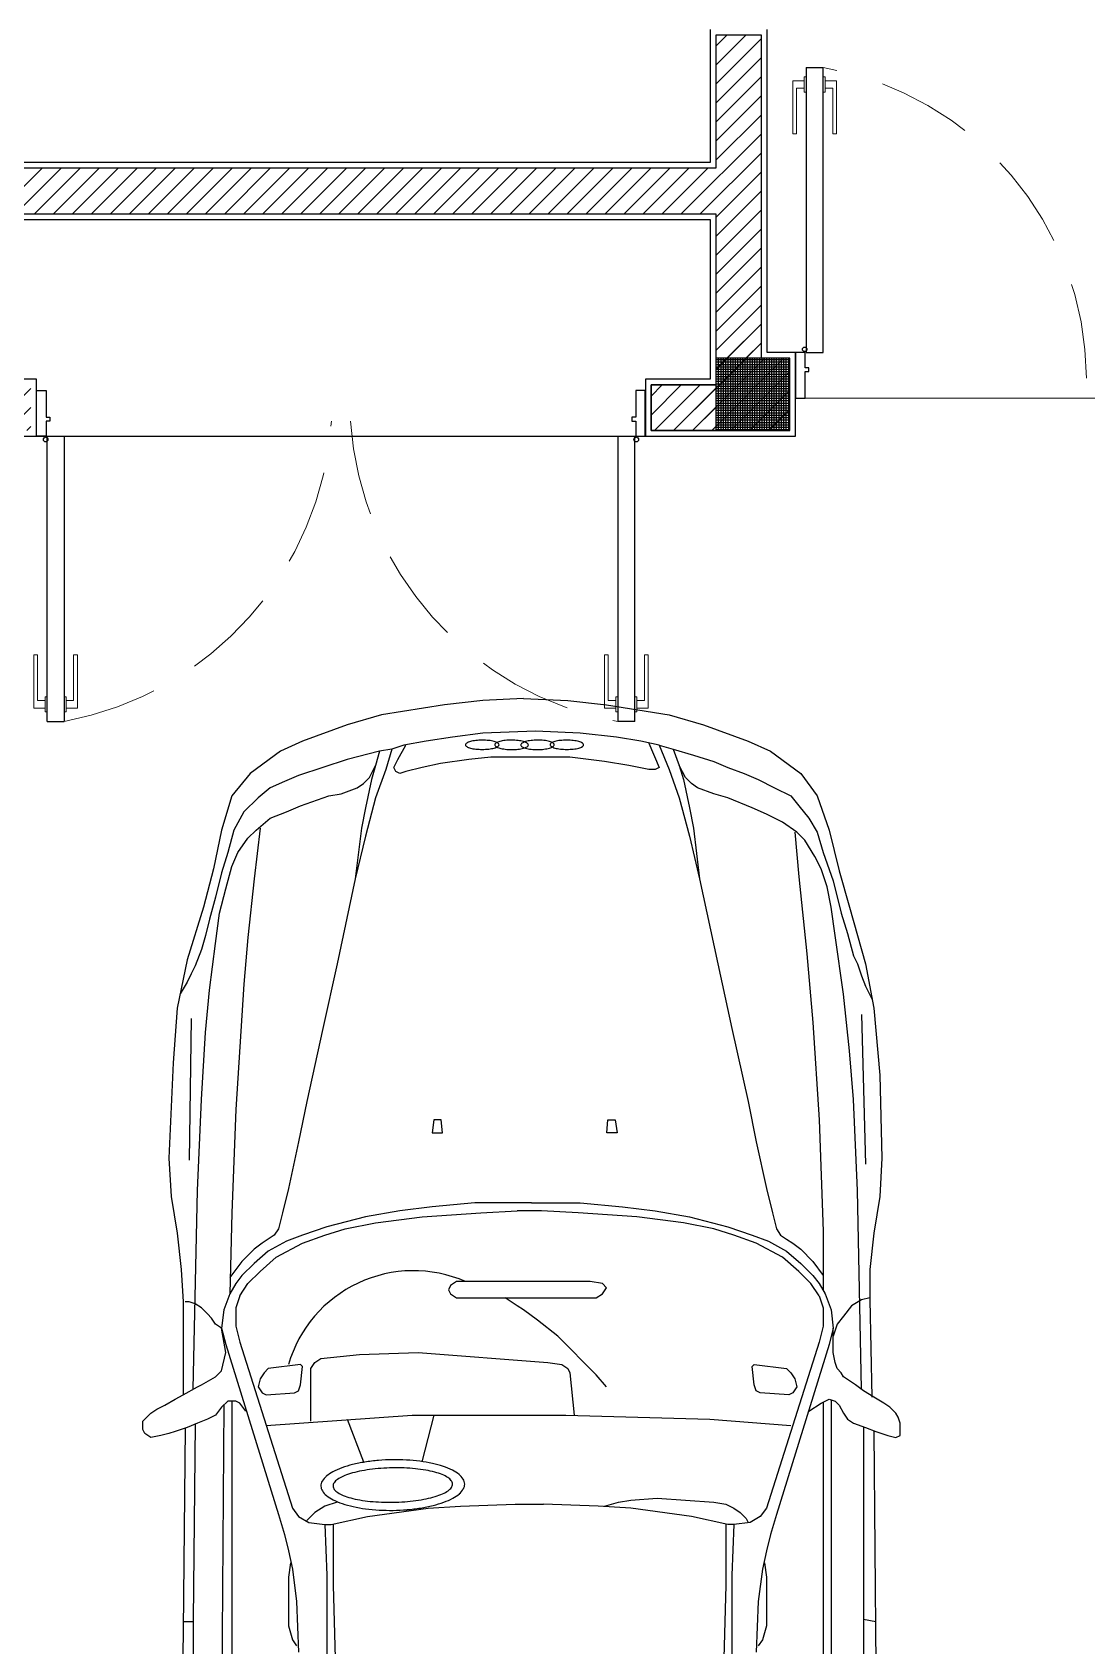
# Model space of a CAD drawing. Extents: x 233 to 569, y -241 to -74.
# Drawn here: x 286.691 to 289.462, y -182.064 to -177.822 of the extents above; entities that cross this region are included whole.
import ezdxf

# ---------------------------------------------------------------- set-up
doc = ezdxf.new("R2010")
doc.units = 0
doc.header["$MEASUREMENT"] = 0
doc.linetypes.add('TRAZOS', pattern=[0.75, 0.5, -0.25])
doc.layers.get('0').update_dxf_attribs({"linetype": 'CONTINUOUS', "lineweight": 50})
for name, color, linetype in [('2D N 0 PB ABER CORTE', 1, 'CONTINUOUS'), ('2D N 0 PB DECO AUTOS', 211, 'CONTINUOUS'), ('2D N 0 PB MUROS MAMP', 1, 'CONTINUOUS'), ('2D N 0 PB MUROS MAMP HATCH', 10, 'CONTINUOUS'), ('2D N 0 PB MUROS REVOQUES', 7, 'CONTINUOUS'), ('2D N 00 EST PL COL BORDES', 7, 'CONTINUOUS'), ('2D N 00 EST PL COL HATCH', 92, 'CONTINUOUS')]:
    doc.layers.add(name, color=color, linetype=linetype)
doc.layers.add('2D N 0 PB ABER VISTA', color=1, linetype='CONTINUOUS', lineweight=9)
pattern_1 = [(45, (280.611325, -54.484004), (-0.025, 0.025), [])]

# ---------------------------------------------------------------- blocks, each defined once
blk = doc.blocks.new('ca_auto103')
for p, q in [((90.17, 96.23), (91.23, 97.82)), ((91.23, 97.82), (92.3, 98.36)), ((92.3, 98.36), (94.43, 98.36)), ((94.43, 98.36), (96.56, 96.23)), ((90.7, 93.57), (90.17, 96.23)), ((91.23, 91.44), (90.7, 93.57)), ((96.56, 96.23), (97.62, 94.63)), ((97.62, 94.63), (98.69, 92.5)), ((91.77, 89.84), (91.23, 91.44)), ((92.83, 86.65), (91.77, 89.84)), ((98.69, 92.5), (100.28, 89.84)), ((100.28, 89.84), (101.35, 87.71)), ((143.93, 89.31), (134.35, 88.24)), ((153.51, 90.9), (143.93, 89.31)), ((163.62, 91.44), (153.51, 90.9)), ((188.64, 90.37), (163.62, 91.44)), ((203.01, 89.31), (188.64, 90.37)), ((215.78, 86.65), (203.01, 89.31)), ((39.6, 87.71), (1.28, 88.24)), ((42.27, 85.05), (3.94, 85.05)), ((92.65, 87.18), (39.6, 87.71)), ((41.73, 85.05), (41.73, 87.71)), ((93.68, 84.52), (42.27, 85.05)), ((93.89, 83.98), (92.83, 86.65)), ((125.83, 87.71), (101.35, 87.71)), ((101.35, 87.71), (103.48, 83.98)), ((102.94, 85.05), (155.1, 83.98)), ((125.3, 84.52), (125.83, 86.11)), ((134.35, 88.24), (125.83, 87.71)), ((125.83, 86.11), (125.83, 87.18)), ((200.35, 85.58), (163.09, 86.11)), ((209.93, 86.65), (206.81, 88.51)), ((212.06, 85.58), (209.93, 86.65)), ((214.19, 84.52), (212.06, 85.58)), ((229.62, 82.39), (215.78, 86.65)), ((94.96, 81.32), (93.89, 83.98)), ((96.02, 79.19), (94.96, 81.32)), ((103.48, 83.98), (104.01, 82.92)), ((104.01, 82.92), (106.14, 79.19)), ((121.57, 80.26), (122.64, 81.32)), ((122.64, 81.32), (124.23, 82.92)), ((124.23, 82.92), (125.3, 84.52)), ((155.1, 83.98), (179.06, 82.92)), ((179.06, 82.92), (196.62, 81.86)), ((196.62, 81.86), (207.8, 80.79)), ((207.8, 80.79), (220.04, 79.19)), ((218.44, 82.92), (214.19, 84.52)), ((222.17, 81.86), (218.44, 82.92)), ((226.43, 80.79), (222.17, 81.86)), ((232.28, 79.19), (226.43, 80.79)), ((239.73, 79.73), (229.62, 82.39)), ((98.71, 77.04), (18.31, 77.6)), ((114.65, 76.53), (69.94, 62.69)), ((98.15, 77.6), (96.02, 79.19)), ((99.75, 76), (98.15, 77.6)), ((106.14, 79.19), (107.73, 77.6)), ((107.73, 77.6), (112.52, 76.53)), ((112.52, 76.53), (118.91, 77.6)), ((118.91, 77.6), (114.65, 76.53)), ((118.91, 77.6), (119.98, 79.19)), ((123.7, 77.07), (118.91, 77.6)), ((119.98, 79.19), (121.57, 80.26)), ((127.96, 75.47), (123.7, 77.07)), ((220.04, 79.19), (228.02, 78.13)), ((228.02, 78.13), (234.41, 76.53)), ((238.67, 77.6), (232.28, 79.19)), ((234.41, 76.53), (240.27, 74.94)), ((243.99, 76), (238.67, 77.6)), ((249.85, 77.6), (239.73, 79.73)), ((258.89, 74.94), (249.85, 77.6)), ((40.67, 74.94), (18.31, 74.94)), ((75.8, 74.94), (40.67, 74.94)), ((115.19, 72.81), (71.54, 58.97)), ((99.75, 74.94), (75.8, 74.94)), ((97.09, 71.21), (99.22, 72.81)), ((99.22, 72.81), (99.75, 73.87)), ((99.75, 73.87), (99.75, 76)), ((119.44, 73.87), (115.19, 72.81)), ((124.23, 73.87), (119.44, 73.87)), ((127.43, 72.81), (124.23, 73.87)), ((127.43, 72.81), (130.62, 70.68)), ((149.25, 74.94), (127.96, 75.47)), ((130.62, 73.87), (127.96, 75.47)), ((132.75, 72.27), (130.62, 73.87)), ((134.35, 73.87), (132.22, 75.47)), ((135.94, 69.08), (132.75, 72.27)), ((136.48, 72.27), (134.35, 73.87)), ((139.67, 69.08), (136.48, 72.27)), ((176.39, 73.87), (149.25, 74.94)), ((209.39, 71.74), (176.39, 73.87)), ((240.27, 74.94), (243.99, 73.34)), ((249.85, 74.4), (243.99, 76)), ((243.99, 73.34), (247.72, 70.68)), ((254.64, 71.74), (249.85, 74.4)), ((264.75, 70.15), (258.89, 74.94)), ((103.48, 68.02), (101.88, 66.95)), ((105.6, 67.48), (103.48, 68.02)), ((130.62, 70.68), (133.81, 67.48)), ((139.14, 65.36), (135.94, 69.08)), ((141.27, 66.95), (139.67, 69.08)), ((221.64, 70.68), (209.39, 71.74)), ((237.07, 69.08), (221.64, 70.68)), ((250.38, 67.48), (237.07, 69.08)), ((247.72, 70.68), (249.85, 68.55)), ((249.85, 68.55), (253.04, 64.82)), ((258.36, 68.02), (254.64, 71.74)), ((261.02, 64.82), (258.36, 68.02)), ((270.6, 62.16), (264.75, 70.15)), ((93.36, 65.89), (96.02, 27.57)), ((101.88, 66.95), (101.35, 65.89)), ((101.35, 65.89), (101.88, 58.44)), ((107.2, 66.42), (105.6, 67.48)), ((108.27, 65.36), (107.2, 66.42)), ((109.33, 56.84), (108.27, 65.36)), ((133.81, 67.48), (137.54, 63.23)), ((141.8, 60.57), (139.14, 65.36)), ((142.33, 65.36), (141.27, 66.95)), ((143.39, 63.76), (142.33, 65.36)), ((144.99, 62.69), (143.39, 63.76)), ((253.04, 64.82), (254.64, 60.57)), ((262.62, 61.1), (261.02, 64.82)), ((40.67, 60.03), (36.94, 58.97)), ((53.44, 60.03), (40.67, 60.03)), ((57.17, 59.5), (53.44, 60.03)), ((60.36, 60.03), (55.57, 58.97)), ((64.62, 61.1), (60.36, 60.03)), ((69.94, 62.69), (64.62, 61.1)), ((137.54, 63.23), (141.27, 56.31)), ((143.39, 56.31), (141.8, 60.57)), ((149.25, 61.63), (144.99, 62.69)), ((155.64, 60.03), (149.25, 61.63)), ((167.88, 57.37), (155.64, 60.03)), ((254.64, 60.57), (256.23, 56.84)), ((264.22, 57.37), (262.62, 61.1)), ((273.27, 56.31), (270.6, 62.16)), ((47.06, 57.9), (33.75, 57.37)), ((36.94, 58.97), (35.35, 57.9)), ((55.57, 58.97), (47.06, 57.9)), ((69.41, 57.37), (67.81, 54.71)), ((69.41, 54.18), (68.35, 55.24)), ((71.54, 58.97), (69.41, 57.37)), ((101.88, 58.44), (102.41, 57.37)), ((102.41, 57.37), (104.01, 56.84)), ((104.01, 56.84), (108.8, 56.31)), ((108.8, 56.31), (109.33, 56.84)), ((141.27, 56.31), (143.39, 50.45)), ((145.52, 49.92), (143.39, 56.31)), ((178.52, 55.24), (167.88, 57.37)), ((197.69, 50.98), (178.52, 55.24)), ((256.23, 56.84), (258.89, 49.39)), ((266.35, 50.98), (264.22, 57.37)), ((277.52, 44.6), (273.27, 56.31)), ((67.81, 54.71), (67.28, 50.45)), ((70.48, 53.11), (69.41, 54.18)), ((72.07, 50.45), (70.48, 53.11)), ((94.43, 54.18), (108.27, 54.18)), ((108.27, 54.18), (109.86, 53.11)), ((109.86, 53.11), (110.93, 51.52)), ((110.93, 51.52), (111.99, 41.4)), ((214.72, 47.26), (197.69, 50.98)), ((268.48, 44.6), (266.35, 50.98)), ((53.98, 49.92), (31.09, 49.92)), ((51.31, 48.32), (32.15, 47.79)), ((67.28, 48.32), (51.31, 48.32)), ((67.28, 50.45), (53.98, 49.92)), ((67.28, 50.45), (67.28, 48.86)), ((67.28, 48.86), (69.41, 39.27)), ((73.14, 47.26), (72.07, 50.45)), ((143.39, 50.45), (144.99, 45.13)), ((148.19, 39.81), (145.52, 49.92)), ((237.07, 42.47), (214.72, 47.26)), ((258.89, 49.39), (259.43, 46.19)), ((94.96, 44.6), (83.78, 40.34)), ((144.99, 45.13), (146.59, 37.15)), ((248.25, 39.81), (237.07, 42.47)), ((250.38, 40.87), (237.07, 42.47)), ((259.43, 46.19), (261.02, 41.94)), ((270.6, 36.08), (268.48, 44.6)), ((280.19, 35.55), (277.52, 44.6)), ((69.41, 39.27), (71.54, 23.31)), ((111.99, 41.4), (112.52, 25.97)), ((149.78, 30.76), (148.19, 39.81)), ((258.36, 37.15), (248.25, 39.81)), ((255.7, 39.81), (250.38, 40.87)), ((263.15, 38.21), (255.7, 39.81)), ((261.02, 41.94), (262.09, 40.34)), ((262.09, 40.34), (263.69, 38.74)), ((266.88, 37.15), (263.15, 38.21)), ((263.69, 38.74), (266.88, 37.15)), ((146.59, 37.15), (148.19, 24.9)), ((265.81, 34.48), (258.36, 37.15)), ((271.14, 32.89), (265.81, 34.48)), ((270.6, 36.08), (266.88, 37.15)), ((271.14, 32.89), (270.6, 36.08)), ((282.85, 19.05), (280.19, 35.55)), ((150.85, 22.24), (149.78, 30.76)), ((264.75, 30.76), (265.28, 31.82)), ((265.28, 29.16), (264.75, 30.76)), ((265.28, 31.82), (266.35, 32.36)), ((266.35, 32.36), (268.48, 31.29)), ((268.48, 31.29), (272.2, 29.16)), ((272.2, 29.69), (271.14, 32.89)), ((96.02, 27.57), (96.02, -12.89)), ((112.52, 25.97), (109.86, -8.1)), ((266.35, 24.9), (265.28, 29.16)), ((273.27, 23.84), (272.2, 29.69)), ((71.54, 23.31), (72.07, 14.79)), ((83.78, 24.9), (96.02, 21.71)), ((148.19, 24.9), (149.25, 9.47)), ((151.91, 11.07), (150.85, 22.24)), ((173.72, 21.79), (170.26, 22.3)), ((170.26, 22.3), (170.26, 19.59)), ((173.72, 19.91), (173.72, 21.79)), ((267.41, 20.11), (266.35, 24.9)), ((274.33, 16.92), (273.27, 23.84)), ((127.96, 17.45), (126.89, 15.86)), ((129.02, 17.98), (127.96, 17.45)), ((130.09, 17.45), (129.02, 17.98)), ((131.15, 15.86), (130.09, 17.45)), ((170.26, 19.59), (173.72, 19.91)), ((268.48, 12.66), (267.41, 20.11)), ((283.91, 8.94), (282.85, 19.05)), ((72.07, 14.79), (72.6, 0.42)), ((126.89, 15.86), (126.89, 14.26)), ((126.89, 14.26), (126.89, -20.87)), ((131.15, -19.27), (131.15, 15.86)), ((275.39, 8.94), (274.33, 16.92)), ((149.25, 9.47), (149.78, -0.11)), ((151.91, -3.84), (151.91, 11.07)), ((269.01, 6.81), (268.48, 12.66)), ((275.93, -4.9), (275.39, 8.94)), ((284.44, -1.71), (283.91, 8.94)), ((269.01, -13.95), (269.01, 6.81)), ((72.6, 0.42), (72.6, -7.03)), ((124.77, -0.11), (126.89, 3.08)), ((121.04, -5.43), (123.7, -1.71)), ((123.7, -1.71), (124.77, -0.11)), ((149.78, -6.5), (149.78, -0.11)), ((151.91, -3.84), (151.91, -16.61)), ((284.44, -1.71), (283.91, -13.42)), ((72.07, -21.4), (72.6, -7.03)), ((109.86, -8.1), (109.33, -11.82)), ((116.78, -10.76), (121.04, -5.43)), ((149.25, -16.08), (149.78, -6.5)), ((275.39, -16.61), (275.93, -4.9)), ((106.67, -20.87), (116.78, -10.76)), ((109.33, -11.82), (108.27, -13.42)), ((96.02, -12.89), (94.96, -50.68)), ((107.2, -13.95), (96.02, -15.02)), ((108.27, -13.42), (107.2, -13.95)), ((148.19, -31.52), (149.25, -16.08)), ((151.91, -16.61), (150.85, -27.79)), ((267.94, -23), (269.01, -13.95)), ((274.33, -26.19), (275.39, -16.61)), ((283.91, -13.42), (282.85, -23.53)), ((103.48, -23.53), (106.67, -20.87)), ((126.89, -20.87), (127.96, -22.47)), ((130.62, -22.47), (131.15, -19.27)), ((71.54, -29.92), (72.07, -21.4)), ((72.07, -23), (73.14, -26.73)), ((127.96, -22.47), (129.56, -23.53)), ((129.56, -23.53), (130.62, -22.47)), ((170.26, -26.33), (170.26, -23.62)), ((170.26, -23.62), (173.72, -23.94)), ((173.72, -23.94), (173.72, -25.82)), ((266.88, -29.39), (267.94, -23)), ((282.85, -23.53), (280.19, -40.03)), ((73.14, -26.73), (73.67, -29.92)), ((150.85, -27.79), (149.78, -36.31)), ((173.72, -25.82), (170.26, -26.33)), ((265.81, -34.71), (266.88, -29.39)), ((273.27, -32.58), (274.33, -26.19)), ((69.41, -45.89), (71.54, -29.92)), ((73.67, -29.92), (74.2, -36.84)), ((146.59, -43.76), (148.19, -31.52)), ((272.2, -37.37), (273.27, -32.58)), ((74.2, -36.84), (73.14, -51.74)), ((149.78, -36.31), (148.19, -45.35)), ((265.81, -36.31), (265.81, -34.71)), ((266.35, -37.37), (265.81, -36.31)), ((272.2, -37.37), (265.81, -40.03)), ((272.73, -34.71), (266.35, -37.37)), ((272.2, -37.37), (271.14, -41.1)), ((265.81, -40.03), (258.36, -42.69)), ((271.14, -41.1), (266.88, -42.69)), ((271.14, -41.1), (269.54, -46.42)), ((280.19, -40.03), (277.52, -49.08)), ((67.28, -55.47), (69.41, -45.89)), ((144.99, -51.74), (146.59, -43.76)), ((148.19, -45.35), (145.52, -55.47)), ((248.25, -45.35), (237.07, -48.02)), ((250.38, -46.42), (237.07, -48.02)), ((258.36, -42.69), (248.25, -45.35)), ((255.7, -45.35), (250.38, -46.42)), ((263.15, -43.76), (255.7, -45.35)), ((261.02, -47.48), (262.09, -45.89)), ((262.09, -45.89), (263.69, -44.29)), ((266.88, -42.69), (263.15, -43.76)), ((263.69, -44.29), (266.88, -42.69)), ((269.54, -46.42), (267.94, -51.74)), ((94.96, -50.68), (93.36, -71.97)), ((237.07, -48.02), (214.72, -52.81)), ((259.43, -51.74), (261.02, -47.48)), ((277.52, -49.08), (273.27, -60.79)), ((51.31, -54.94), (32.15, -54.4)), ((67.28, -54.94), (51.31, -54.94)), ((72.6, -54.94), (71.54, -57.06)), ((73.14, -51.74), (72.6, -54.94)), ((143.39, -57.06), (144.99, -51.74)), ((214.72, -52.81), (197.69, -56.53)), ((258.36, -55.47), (259.43, -51.74)), ((267.94, -51.74), (266.35, -55.47)), ((53.98, -56.53), (31.09, -56.53)), ((67.28, -57.06), (53.98, -56.53)), ((67.28, -57.06), (67.28, -55.47)), ((67.81, -61.32), (67.28, -57.06)), ((70.48, -58.66), (68.88, -60.26)), ((71.54, -57.06), (70.48, -58.66)), ((141.27, -62.92), (143.39, -57.06)), ((145.52, -55.47), (143.39, -61.85)), ((197.69, -56.53), (178.52, -60.79)), ((255.7, -61.85), (258.36, -55.47)), ((266.35, -55.47), (264.75, -59.73)), ((47.06, -63.45), (33.75, -62.92)), ((36.94, -64.52), (35.35, -63.45)), ((55.57, -64.52), (47.06, -63.45)), ((68.88, -60.26), (67.81, -60.79)), ((69.41, -63.98), (67.81, -61.32)), ((101.88, -63.98), (102.41, -62.92)), ((102.41, -62.92), (104.01, -62.39)), ((104.01, -62.39), (108.8, -61.85)), ((109.33, -62.39), (108.27, -70.9)), ((108.8, -61.85), (109.33, -62.39)), ((137.54, -69.84), (141.27, -62.92)), ((143.39, -61.85), (141.8, -66.11)), ((167.88, -62.92), (155.64, -65.58)), ((178.52, -60.79), (167.88, -62.92)), ((254.1, -65.58), (255.7, -61.85)), ((263.15, -63.45), (261.02, -67.71)), ((264.75, -59.73), (263.15, -63.45)), ((273.27, -60.79), (270.6, -66.64)), ((40.67, -65.58), (36.94, -64.52)), ((53.44, -65.58), (40.67, -65.58)), ((57.17, -65.05), (53.44, -65.58)), ((60.36, -65.58), (55.57, -64.52)), ((64.62, -66.64), (60.36, -65.58)), ((69.94, -68.24), (64.62, -66.64)), ((71.54, -65.58), (69.41, -63.98)), ((115.19, -79.42), (71.54, -65.58)), ((101.35, -71.44), (101.88, -63.98)), ((141.8, -66.11), (139.14, -70.9)), ((149.25, -67.18), (144.99, -68.24)), ((155.64, -65.58), (149.25, -67.18)), ((251.98, -69.84), (254.1, -65.58)), ((261.02, -67.71), (258.89, -71.97)), ((270.6, -66.64), (264.75, -74.63)), ((114.65, -82.08), (69.94, -68.24)), ((101.88, -72.5), (101.35, -71.44)), ((107.2, -71.97), (105.6, -73.03)), ((108.27, -70.9), (107.2, -71.97)), ((133.81, -74.1), (137.54, -69.84)), ((139.14, -70.9), (135.94, -74.63)), ((142.33, -70.9), (141.27, -72.5)), ((143.39, -69.31), (142.33, -70.9)), ((144.99, -68.24), (143.39, -69.31)), ((249.31, -73.56), (251.98, -69.84)), ((258.89, -71.97), (256.23, -74.1)), ((103.48, -73.56), (101.88, -72.5)), ((105.6, -73.03), (103.48, -73.56)), ((130.62, -77.29), (133.81, -74.1)), ((135.94, -74.63), (132.75, -77.82)), ((139.67, -74.63), (136.48, -77.82)), ((141.27, -72.5), (139.67, -74.63)), ((217.38, -76.23), (199.28, -77.82)), ((237.6, -74.1), (217.38, -76.23)), ((249.31, -73.03), (237.6, -74.1)), ((242.93, -78.35), (247.19, -75.69)), ((247.19, -75.69), (249.31, -73.56)), ((256.23, -74.1), (253.04, -76.76)), ((264.75, -74.63), (258.89, -78.89)), ((40.67, -80.48), (18.31, -80.48)), ((75.8, -80.48), (40.67, -80.48)), ((99.48, -80.48), (75.8, -80.48)), ((97.09, -76.76), (99.22, -79.95)), ((99.22, -79.95), (100.28, -82.08)), ((119.44, -80.48), (115.19, -79.42)), ((124.23, -80.48), (119.44, -80.48)), ((127.43, -79.42), (124.23, -80.48)), ((127.43, -79.42), (130.62, -77.29)), ((130.62, -79.42), (127.96, -81.02)), ((144.46, -80.48), (129.02, -80.48)), ((132.75, -77.82), (130.62, -79.42)), ((136.48, -77.82), (132.75, -80.48)), ((173.73, -79.42), (144.46, -80.48)), ((199.28, -77.82), (173.73, -79.42)), ((234.94, -81.55), (239.73, -79.95)), ((243.99, -80.48), (236.54, -83.14)), ((239.73, -79.95), (242.93, -78.35)), ((249.31, -78.89), (243.99, -80.48)), ((253.04, -76.76), (249.31, -78.89)), ((258.89, -78.89), (249.85, -82.08)), ((36.94, -82.61), (-8.83, -82.61)), ((100.1, -82.61), (36.94, -82.61)), ((98.69, -84.74), (96.56, -85.81)), ((99.75, -83.68), (98.69, -84.74)), ((100.28, -82.08), (99.75, -83.68)), ((107.2, -85.27), (108.27, -84.21)), ((108.27, -84.21), (109.86, -83.68)), ((109.86, -83.68), (112.52, -83.14)), ((112.52, -83.14), (118.91, -83.14)), ((118.91, -83.14), (114.65, -82.08)), ((119.98, -84.21), (116.78, -83.14)), ((123.7, -82.61), (118.91, -83.14)), ((122.1, -85.81), (119.98, -84.21)), ((127.96, -81.02), (123.7, -82.61)), ((206.73, -85.81), (222.17, -83.68)), ((222.17, -83.68), (229.62, -82.61)), ((236.54, -83.14), (228.02, -85.27)), ((229.62, -82.61), (234.94, -81.55)), ((239.2, -84.74), (229.62, -87.4)), ((249.85, -82.08), (239.2, -84.74)), ((93.89, -88.47), (92.83, -91.66)), ((94.96, -86.87), (93.89, -88.47)), ((96.56, -85.81), (94.96, -86.87)), ((102.41, -91.13), (104.01, -89)), ((104.01, -89), (105.07, -87.4)), ((105.07, -87.4), (106.14, -85.81)), ((106.14, -85.81), (107.2, -85.27)), ((124.77, -87.94), (122.1, -85.81)), ((126.36, -90.6), (124.77, -87.94)), ((155.1, -89.53), (179.06, -88.47)), ((179.06, -88.47), (191.83, -87.4)), ((191.83, -87.4), (206.73, -85.81)), ((229.62, -87.4), (214.72, -91.66)), ((216.85, -88.47), (214.72, -89.53)), ((222.7, -86.87), (216.85, -88.47)), ((228.02, -85.27), (222.7, -86.87)), ((93.01, -91.13), (26.3, -91.13)), ((41.73, -94.32), (42.27, -91.13)), ((92.83, -91.66), (91.77, -94.32)), ((100.81, -93.79), (102.41, -91.13)), ((126.36, -92.73), (100.81, -93.26)), ((102.94, -90.6), (155.1, -89.53)), ((126.89, -92.73), (126.36, -90.6)), ((134.35, -92.73), (126.36, -92.73)), ((143.93, -93.79), (134.35, -92.73)), ((201.41, -90.6), (162.02, -91.66)), ((214.72, -91.66), (203.01, -93.79)), ((208.86, -91.66), (205.52, -93.33)), ((211.52, -90.6), (208.86, -91.66)), ((214.72, -89.53), (211.52, -90.6)), ((91.77, -93.79), (30.02, -94.32)), ((90.7, -97.52), (90.17, -99.64)), ((91.23, -95.92), (90.7, -97.52)), ((91.77, -94.32), (91.23, -95.92)), ((98.15, -98.05), (99.22, -96.45)), ((99.22, -96.45), (100.81, -93.79)), ((153.51, -95.39), (143.93, -93.79)), ((163.62, -95.92), (153.51, -95.39)), ((185.44, -95.39), (163.62, -95.92)), ((203.01, -93.79), (185.44, -95.39)), ((90.17, -99.64), (90.7, -100.71)), ((90.7, -100.71), (93.89, -100.71)), ((93.89, -100.71), (95.49, -100.18)), ((95.49, -100.18), (96.56, -99.64)), ((96.56, -99.64), (97.09, -99.11)), ((97.09, -99.11), (98.15, -98.05))]:
    blk.add_line(p, q)
for centre, major_axis, start_param, end_param in [((99.82, 27.19), (34.2, 0), -0.411784, 1.288838), ((78.56, 47.13), (-3.32, 3.32), -0.23585, 0.11624), ((77.47, 48.87), (-1.87, 1.87), -0.755604, -0.241053), ((77.39, 48.87), (1.87, 1.87), 0.269242, 0.783793), ((76.35, 47.1), (-3.32, 3.32), 4.624306, 4.976396), ((89.38, 40.45), (-12.36, 12.36), 0.32129, 0.46765), ((82.31, 44.06), (-6.75, 6.75), 0.107582, 0.327063), ((82.58, 42.61), (-5.82, 5.82), 0.208142, 0.408659), ((78.6, 45.26), (-2.44, 2.44), -0.136104, 0.222697), ((77.46, 46.76), (1.11, 1.11), 0.82966, 1.434461), ((77.38, 46.76), (1.11, 1.11), 0.17024, 0.775042), ((76.29, 45.22), (-2.44, 2.44), 4.523574, 4.882376), ((72.4, 42.43), (-5.82, 5.82), 4.337585, 4.538102), ((72.7, 43.92), (6.75, 6.75), 5.984301, 6.203782), ((65.72, 40.12), (12.36, 12.36), 5.843693, 5.990053), ((109.68, 34.81), (-27.28, 27.28), 0.570478, 0.656659), ((99.12, 37.16), (19.63, 19.63), 2.035488, 2.142902), ((100.47, 36.7), (19.17, 19.17), 2.096107, 2.186344), ((90.11, 39.51), (11.58, 11.58), 1.972659, 2.099132), ((64.98, 39.08), (-11.58, 11.58), 4.21795, 4.344423), ((54.72, 35.92), (19.17, 19.17), 5.701545, 5.791782), ((56.08, 36.56), (-19.63, 19.63), 4.168465, 4.275879), ((45.59, 33.91), (27.28, 27.28), 5.654688, 5.740869), ((118.66, 33.61), (-33.69, 33.69), 0.65573, 0.730577), ((121.26, 33.71), (-34.03, 34.03), 0.684543, 0.746004), ((111.71, 34.71), (27.24, 27.24), 2.184874, 2.2562), ((43.56, 33.56), (27.24, 27.24), 5.631672, 5.702998), ((34.05, 32.24), (34.03, 34.03), 5.571093, 5.632554), ((36.65, 32.45), (-33.69, 33.69), 4.009967, 4.084813), ((123.81, 33.29), (37.34, 37.34), 2.300709, 2.37058), ((126.74, 33.47), (-37.91, 37.91), 0.745421, 0.802601), ((28.58, 31.8), (37.91, 37.91), 5.514468, 5.571648), ((31.51, 31.99), (-37.34, 37.34), 3.940788, 4.01066), ((123.81, 33.26), (37.34, 37.34), 2.369992, 2.439863), ((126.74, 33.44), (37.91, 37.91), 2.372874, 2.430053), ((28.58, 31.78), (37.91, 37.91), 5.45781, 5.51499), ((31.51, 31.96), (-37.34, 37.34), 3.871478, 3.941349), ((118.67, 32.79), (33.69, 33.69), 2.43917, 2.514017), ((121.27, 33.01), (34.03, 34.03), 2.429504, 2.490965), ((111.76, 31.68), (-27.24, 27.24), 0.919283, 0.990609), ((43.61, 30.53), (-27.24, 27.24), 3.755671, 3.826997), ((34.06, 31.53), (34.03, 34.03), 5.396932, 5.458393), ((45.64, 30.43), (27.28, 27.28), 5.282872, 5.369053), ((36.66, 31.64), (33.69, 33.69), 5.368147, 5.442994), ((109.73, 31.33), (-27.28, 27.28), 0.942293, 1.028474), ((99.24, 28.69), (-19.63, 19.63), 1.026882, 1.134296), ((100.6, 29.32), (-19.17, 19.17), 0.989156, 1.079393), ((90.34, 26.16), (-11.58, 11.58), 1.076357, 1.20283), ((65.21, 25.74), (11.58, 11.58), 5.114206, 5.240679), ((54.85, 28.54), (-19.17, 19.17), 3.666903, 3.75714), ((56.2, 28.08), (19.63, 19.63), 5.177072, 5.284486), ((89.6, 25.12), (-12.36, 12.36), 1.131304, 1.277664), ((82.92, 22.81), (5.82, 5.82), 2.766788, 2.967306), ((79.03, 20.03), (2.44, 2.44), 2.952778, 3.311579), ((77.94, 18.48), (-1.11, 1.11), 1.741037, 2.345838), ((77.86, 18.48), (1.11, 1.11), 3.971252, 4.576054), ((76.72, 19.99), (-2.44, 2.44), 3.005488, 3.36429), ((72.74, 22.64), (5.82, 5.82), 4.920585, 5.121102), ((65.94, 24.79), (-12.36, 12.36), 3.462861, 3.609222), ((82.63, 21.32), (-6.75, 6.75), 1.271872, 1.491354), ((78.97, 18.15), (3.32, 3.32), 3.05351, 3.4056), ((77.93, 16.37), (1.87, 1.87), 3.410854, 3.925405), ((77.85, 16.37), (-1.87, 1.87), 2.385917, 2.900468), ((76.76, 18.12), (-3.32, 3.32), 2.905743, 3.257833), ((73.02, 21.19), (6.75, 6.75), 4.820011, 5.039493), ((276, 11), (-3.34, 3.34), 0.402229, 0.524848), ((273.79, 11.9), (1.66, 1.66), 1.783884, 1.980155), ((272.63, 12.67), (-0.673, 0.673), -0.129922, 0.228654), ((272.3, 13.1), (-0.291, 0.291), -0.75173, -0.128223), ((272.28, 13.1), (0.291, 0.291), 0.134747, 0.758254), ((271.95, 12.67), (0.673, 0.673), 6.060989, 6.419565), ((270.8, 11.89), (1.66, 1.66), 5.880455, 6.076726), ((268.6, 10.97), (3.34, 3.34), 5.764785, 5.887405), ((286.75, 9.15), (-11.07, 11.07), 0.733982, 0.788939), ((286.75, 9.14), (11.07, 11.07), 2.359164, 2.414122), ((285.14, 9.24), (-9.93, 9.93), 0.675426, 0.734529), ((282.33, 9.56), (-7.94, 7.94), 0.607586, 0.67626), ((279.03, 10.16), (5.57, 5.57), 2.092699, 2.179787), ((265.57, 10.12), (-5.57, 5.57), 4.10995, 4.197038), ((262.28, 9.5), (7.94, 7.94), 5.613347, 5.682022), ((259.47, 9.15), (9.93, 9.93), 5.555308, 5.614411), ((257.86, 9.06), (11.07, 11.07), 5.500757, 5.555714), ((257.86, 9.05), (11.07, 11.07), 5.446371, 5.501328), ((285.14, 9.04), (9.93, 9.93), 2.413595, 2.472699), ((282.33, 8.7), (7.94, 7.94), 2.471883, 2.540557), ((278.93, 2.39), (5.51, 5.51), 2.07983, 2.167855), ((279.04, 8.08), (-5.57, 5.57), 0.968358, 1.055446), ((275.95, 3.25), (3.31, 3.31), 1.959132, 2.082904), ((276.01, 7.22), (-3.34, 3.34), 1.052396, 1.175016), ((273.79, 4.17), (-1.65, 1.65), 0.197595, 0.395154), ((273.81, 6.3), (1.66, 1.66), 2.738862, 2.935133), ((272.65, 4.95), (-0.677, 0.677), -0.145379, 0.213318), ((272.66, 5.53), (-0.673, 0.673), 1.3486, 1.707176), ((272.33, 5.38), (-0.297, 0.297), -0.762794, -0.144931), ((272.33, 5.1), (-0.291, 0.291), 1.705412, 2.328919), ((272.3, 5.38), (-0.297, 0.297), -1.439251, -0.821388), ((272.31, 5.1), (0.291, 0.291), 3.960525, 4.584031), ((271.98, 4.95), (-0.677, 0.677), 4.486639, 4.845337), ((271.98, 5.53), (-0.673, 0.673), 3.011671, 3.370246), ((270.82, 6.29), (1.66, 1.66), 4.925477, 5.121748), ((270.83, 4.19), (-1.65, 1.65), 4.304012, 4.501571), ((268.61, 7.2), (-3.34, 3.34), 3.543985, 3.666605), ((268.66, 3.3), (3.31, 3.31), 5.758088, 5.88186), ((265.58, 8.03), (-5.57, 5.57), 3.663496, 3.750584), ((265.66, 2.47), (5.51, 5.51), 5.672966, 5.760991), ((262.28, 8.64), (-7.94, 7.94), 3.74905, 3.817725), ((259.47, 8.96), (9.93, 9.93), 5.387815, 5.446918), ((286.53, 1.29), (10.94, 10.94), 2.349534, 2.40515), ((286.53, 1.3), (10.94, 10.94), 2.294222, 2.349837), ((284.94, 1.21), (-9.82, 9.82), 0.833627, 0.893429), ((284.94, 1.41), (9.82, 9.82), 2.23511, 2.294912), ((282.18, 1.75), (-7.85, 7.85), 0.595691, 0.665152), ((262.4, 1.88), (7.85, 7.85), 5.605045, 5.674507), ((259.64, 1.37), (9.82, 9.82), 5.376703, 5.436505), ((259.64, 1.57), (-9.82, 9.82), 3.97522, 4.035022), ((258.05, 1.48), (-10.94, 10.94), 3.865018, 3.920634), ((258.05, 1.48), (10.94, 10.94), 5.491127, 5.546742), ((284.94, -5.23), (9.82, 9.82), 2.248164, 2.307966), ((282.18, 0.9), (7.85, 7.85), 2.463453, 2.532914), ((282.18, -4.92), (-7.85, 7.85), 0.608679, 0.67814), ((278.92, 0.3), (-5.51, 5.51), 0.960577, 1.048602), ((278.92, -4.33), (5.51, 5.51), 2.092991, 2.181016), ((275.92, -0.52), (3.31, 3.31), 2.616496, 2.740268), ((275.92, -3.51), (-3.31, 3.31), 0.401325, 0.525097), ((273.75, -2.61), (1.65, 1.65), 1.781614, 1.979173), ((273.75, -1.41), (-1.65, 1.65), 1.162419, 1.359978), ((272.6, -1.85), (0.677, 0.677), 1.437849, 1.796546), ((272.6, -2.17), (-0.677, 0.677), 1.345046, 1.703744), ((272.28, -1.42), (0.297, 0.297), 0.821388, 1.439251), ((272.28, -2.6), (-0.297, 0.297), 1.702341, 2.320205), ((272.25, -1.43), (0.297, 0.297), 0.144931, 0.762794), ((272.25, -2.6), (-0.297, 0.297), 2.378799, 2.996662), ((271.93, -1.86), (0.677, 0.677), 6.069867, 6.428565), ((271.93, -2.17), (-0.677, 0.677), 2.996213, 3.354911), ((270.8, -2.63), (1.65, 1.65), 5.888031, 6.085591), ((270.8, -1.39), (1.65, 1.65), 4.909984, 5.107543), ((268.63, -0.47), (-3.31, 3.31), 3.529929, 3.653701), ((268.63, -3.56), (3.31, 3.31), 5.771077, 5.894849), ((265.65, 0.39), (5.51, 5.51), 5.221423, 5.309448), ((265.65, -4.42), (-5.51, 5.51), 4.11533, 4.203355), ((262.4, 1.03), (-7.85, 7.85), 3.737284, 3.806745), ((262.4, -5.05), (7.85, 7.85), 5.618033, 5.687494), ((259.64, -5.4), (-9.82, 9.82), 3.988273, 4.048075), ((286.53, -5.32), (-10.94, 10.94), 0.736443, 0.792059), ((286.53, -5.32), (-10.94, 10.94), 0.791755, 0.847371), ((284.94, -5.43), (-9.82, 9.82), 0.84668, 0.906483), ((282.18, -5.78), (7.85, 7.85), 2.476441, 2.545902), ((278.93, -6.41), (-5.51, 5.51), 0.973737, 1.061762), ((265.66, -6.5), (-5.51, 5.51), 3.663787, 3.751812), ((262.4, -5.91), (-7.85, 7.85), 3.750271, 3.819733), ((259.64, -5.6), (9.82, 9.82), 5.389756, 5.449558), ((258.05, -5.51), (10.94, 10.94), 5.504144, 5.55976), ((258.05, -5.51), (-10.94, 10.94), 3.878036, 3.933651), ((286.75, -13.17), (-11.07, 11.07), 0.727471, 0.782428), ((285.14, -13.07), (-9.93, 9.93), 0.668894, 0.727998), ((282.33, -12.73), (-7.94, 7.94), 0.601035, 0.66971), ((279.04, -12.1), (5.57, 5.57), 2.086147, 2.173235), ((275.95, -7.27), (-3.31, 3.31), 1.058688, 1.18246), ((276.01, -11.25), (3.34, 3.34), 1.966577, 2.089196), ((273.79, -8.2), (-1.65, 1.65), 1.175642, 1.373202), ((273.81, -10.33), (-1.66, 1.66), 0.206459, 0.40273), ((272.65, -8.97), (-0.677, 0.677), 1.357478, 1.716176), ((272.66, -9.56), (-0.673, 0.673), -0.13638, 0.222196), ((272.33, -9.13), (-0.291, 0.291), -0.758122, -0.134616), ((272.33, -9.41), (0.297, 0.297), 3.286523, 3.904386), ((272.31, -9.13), (0.291, 0.291), 0.128358, 0.751864), ((272.3, -9.41), (0.297, 0.297), 3.962981, 4.580844), ((271.98, -9.55), (-0.673, 0.673), 4.483735, 4.842311), ((271.98, -8.98), (-0.677, 0.677), 3.008645, 3.367343), ((270.82, -10.32), (-1.66, 1.66), 4.30303, 4.499301), ((270.83, -8.22), (1.65, 1.65), 4.923207, 5.120766), ((268.61, -11.22), (3.34, 3.34), 5.758173, 5.880793), ((268.66, -7.32), (-3.31, 3.31), 3.542918, 3.66669), ((265.58, -12.06), (5.57, 5.57), 5.674194, 5.761282), ((262.28, -12.66), (7.94, 7.94), 5.607053, 5.675728), ((259.47, -12.98), (-9.93, 9.93), 3.97786, 4.036963), ((257.86, -13.07), (-11.07, 11.07), 3.92345, 3.978407), ((286.75, -13.18), (11.07, 11.07), 2.352654, 2.407611), ((285.14, -13.27), (9.93, 9.93), 2.407063, 2.466167), ((282.33, -13.59), (7.94, 7.94), 2.465332, 2.534007), ((279.03, -14.19), (-5.57, 5.57), 0.961805, 1.048893), ((276, -15.02), (3.34, 3.34), 2.616745, 2.739364), ((273.79, -15.93), (1.66, 1.66), 2.732234, 2.928505), ((270.8, -15.92), (-1.66, 1.66), 3.348052, 3.544323), ((268.6, -15), (-3.34, 3.34), 3.537373, 3.659993), ((265.57, -14.15), (5.57, 5.57), 5.22774, 5.314828), ((262.28, -13.52), (-7.94, 7.94), 3.742756, 3.811431), ((259.47, -13.18), (-9.93, 9.93), 3.810367, 3.86947), ((257.86, -13.08), (-11.07, 11.07), 3.869063, 3.924021), ((272.63, -16.69), (0.673, 0.673), 2.912939, 3.271515), ((272.3, -17.12), (0.291, 0.291), 3.269816, 3.893323), ((272.28, -17.12), (-0.291, 0.291), 2.383339, 3.006845), ((271.95, -16.69), (-0.673, 0.673), 3.005213, 3.363789)]:
    blk.add_ellipse(centre, major_axis=major_axis, ratio=1, start_param=start_param, end_param=end_param)

msp = doc.modelspace()

# ---------------------------------------------------------------- hatches: boundary and pattern name
at = {"layer": '2D N 0 PB MUROS MAMP HATCH'}
h = msp.add_hatch(dxfattribs=at)
h.set_pattern_fill('JIS_WOOD', color=256, scale=0.05)
h.set_pattern_definition(pattern_1)
h.paths.add_polyline_path([(283.9873, -180.3591), (284.1749, -180.3591), (284.1749, -180.2391), (283.9873, -180.2391), (283.9873, -179.5391), (283.7973, -179.5391), (283.7973, -180.7591), (283.9873, -180.7591)])
h.paths.add_polyline_path([(283.821, -180.4591), (283.821, -180.0646), (283.966, -180.0646), (283.966, -180.4591)], flags=16)
edge = h.paths.add_edge_path()
edge.add_line((286.3435, -178.869), (286.6869, -178.869))
edge.add_line((286.6869, -178.869), (286.6869, -178.749))
edge.add_line((286.6869, -178.749), (286.3435, -178.749))
edge.add_line((286.3435, -178.749), (286.3435, -178.299))
edge.add_line((286.3435, -178.299), (288.487, -178.299))
edge.add_line((288.487, -178.299), (288.487, -178.749))
edge.add_line((288.487, -178.749), (288.317, -178.749))
edge.add_line((288.317, -178.749), (288.317, -178.869))
edge.add_line((288.317, -178.869), (288.6819, -178.869))
edge.add_line((288.6819, -178.869), (288.6819, -178.6789))
edge.add_line((288.6819, -178.6789), (288.607, -178.6789))
edge.add_line((288.607, -178.6789), (288.607, -177.8291))
edge.add_line((288.607, -177.8291), (288.487, -177.8291))
edge.add_line((288.487, -177.8291), (288.487, -178.179))
edge.add_line((288.487, -178.179), (285.8234, -178.179))
edge.add_line((285.8234, -178.179), (285.8234, -178.299))
edge.add_line((285.8234, -178.299), (286.2234, -178.299))
edge.add_line((286.2234, -178.299), (286.2234, -180.2391))
edge.add_line((286.2234, -180.2391), (284.9478, -180.2391))
edge.add_arc((284.9354, -180.2535), 0.019, 0, 49.1898, ccw=False)
edge.add_arc((284.9354, -180.2535), 0.019, -225, 0, ccw=False)
edge.add_line((284.9219, -180.24), (284.921, -180.2391))
edge.add_line((284.921, -180.2391), (284.1749, -180.2391))
edge.add_line((284.1749, -180.2391), (284.1749, -180.3591))
edge.add_line((284.1749, -180.3591), (286.2234, -180.3591))
edge.add_line((286.2234, -180.3591), (286.2235, -181.8891))
edge.add_line((286.2235, -181.8891), (283.9873, -181.8891))
edge.add_line((283.9873, -181.8891), (283.9873, -181.8891))
edge.add_line((283.9873, -181.8891), (283.9873, -181.5891))
edge.add_line((283.9873, -181.5891), (283.7974, -181.5891))
edge.add_line((283.7974, -181.5891), (283.7974, -182.0091))
edge.add_line((283.7974, -182.0091), (286.3435, -182.0091))
edge.add_line((286.3435, -182.0091), (286.3435, -178.869))
h = msp.add_hatch(dxfattribs=at)
h.set_pattern_fill('ACET-2D-JIS_WOOD', color=256, scale=0.05)
h.set_pattern_definition([(45, (280.611325, -54.484004), (-0.025, 0.025), [])])
h.paths.add_polyline_path([(288.487, -177.983), (288.607, -177.983), (288.607, -177.8291), (288.487, -177.8291)])
h.paths.add_polyline_path([(288.487, -178.299), (288.487, -178.6789), (288.607, -178.6789), (288.607, -177.983), (288.487, -177.983), (288.487, -178.179), (285.8234, -178.179), (285.8234, -178.299)])
h = msp.add_hatch(dxfattribs=at)
h.set_pattern_fill('JIS_WOOD', color=256, scale=0.05)
h.set_pattern_definition(pattern_1)
h.paths.add_polyline_path([(288.487, -178.869), (288.487, -178.749), (288.317, -178.749), (288.317, -178.869)])
at = {"layer": '2D N 00 EST PL COL HATCH'}
h = msp.add_hatch(dxfattribs=at)
h.set_pattern_fill('NET', color=256, scale=0.002, angle=90)
h.set_pattern_definition([(90, (282.874801, -54.7239375), (-0.00635, 2e-18), []), (180, (282.874801, -54.7239375), (-2e-18, -0.00635), [])])
h.paths.add_polyline_path([(288.6819, -178.6789), (288.4869, -178.6789), (288.487, -178.869), (288.6819, -178.869)])

# ---------------------------------------------------------------- linework, layer by layer
at = {"layer": '2D N 0 PB ABER CORTE'}
for p, q in [((288.7244, -177.9139), (288.7693, -177.9139)), ((288.7244, -177.9139), (288.7244, -178.6639)), ((288.7693, -178.6639), (288.7693, -177.9139)), ((288.7244, -178.6639), (288.7693, -178.6639)), ((286.7294, -179.634), (286.7294, -178.884)), ((286.7743, -178.884), (286.7743, -179.634)), ((288.2295, -178.884), (288.2295, -179.634)), ((288.2745, -179.634), (288.2745, -178.884)), ((286.7294, -179.634), (286.7743, -179.634)), ((288.2745, -179.634), (288.2295, -179.634))]:
    msp.add_line(p, q, dxfattribs=at)
for points in [[(288.7319, -178.7039), (288.7219, -178.7039), (288.7219, -178.6639), (288.6969, -178.6639), (288.6969, -178.7839), (288.7219, -178.7839), (288.7219, -178.7139), (288.7319, -178.7139)], [(286.7369, -178.844), (286.7269, -178.844), (286.7269, -178.884), (286.7019, -178.884), (286.7019, -178.764), (286.7269, -178.764), (286.7269, -178.834), (286.7369, -178.834)], [(288.2669, -178.844), (288.2769, -178.844), (288.2769, -178.884), (288.3019, -178.884), (288.3019, -178.764), (288.2769, -178.764), (288.2769, -178.834), (288.2669, -178.834)]]:
    msp.add_lwpolyline(points, close=True, dxfattribs=at)
for centre in [(288.7208, -178.6553), (286.7258, -178.8926), (288.2781, -178.8926)]:
    msp.add_circle(centre, 0.006, dxfattribs=at)
at = {"layer": '2D N 0 PB ABER VISTA'}
for p, q in [((288.6894, -177.949), (288.6894, -178.089)), ((288.7194, -177.949), (288.6894, -177.949)), ((288.7194, -177.969), (288.6994, -177.969)), ((288.6994, -177.969), (288.6994, -178.089)), ((288.7194, -177.939), (288.7244, -177.939)), ((288.7194, -177.939), (288.7194, -177.979)), ((288.7694, -177.939), (288.7744, -177.939)), ((288.7744, -177.939), (288.7744, -177.979)), ((288.7744, -177.949), (288.8044, -177.949)), ((288.7744, -177.969), (288.7944, -177.969)), ((288.7944, -177.969), (288.7944, -178.089)), ((288.8044, -177.949), (288.8044, -178.089)), ((288.7194, -177.979), (288.7244, -177.979)), ((288.7694, -177.979), (288.7744, -177.979)), ((288.6994, -178.089), (288.6894, -178.089)), ((288.7944, -178.089), (288.8044, -178.089)), ((288.2745, -178.884), (288.2295, -178.884)), ((286.6944, -179.5989), (286.6944, -179.4589)), ((286.7044, -179.4589), (286.6944, -179.4589)), ((286.7044, -179.5789), (286.7044, -179.4589)), ((286.7994, -179.4589), (286.8094, -179.4589)), ((286.7994, -179.5789), (286.7994, -179.4589)), ((286.8094, -179.5989), (286.8094, -179.4589)), ((288.2045, -179.4589), (288.1945, -179.4589)), ((288.1945, -179.5989), (288.1945, -179.4589)), ((288.2045, -179.5789), (288.2045, -179.4589)), ((288.2995, -179.5789), (288.2995, -179.4589)), ((288.2995, -179.4589), (288.3095, -179.4589)), ((288.3095, -179.5989), (288.3095, -179.4589)), ((286.7244, -179.5789), (286.7044, -179.5789)), ((286.7244, -179.6089), (286.7244, -179.5689)), ((286.7244, -179.5689), (286.7294, -179.5689)), ((286.7744, -179.5689), (286.7794, -179.5689)), ((286.7794, -179.6089), (286.7794, -179.5689)), ((286.7794, -179.5789), (286.7994, -179.5789)), ((288.2245, -179.5789), (288.2045, -179.5789)), ((288.2295, -179.5689), (288.2245, -179.5689)), ((288.2245, -179.6089), (288.2245, -179.5689)), ((288.2795, -179.5689), (288.2745, -179.5689)), ((288.2795, -179.6089), (288.2795, -179.5689)), ((288.2795, -179.5789), (288.2995, -179.5789)), ((286.7244, -179.5989), (286.6944, -179.5989)), ((286.7244, -179.6089), (286.7294, -179.6089)), ((286.7744, -179.6089), (286.7794, -179.6089)), ((286.7794, -179.5989), (286.8094, -179.5989)), ((288.2245, -179.5989), (288.1945, -179.5989)), ((288.2295, -179.6089), (288.2245, -179.6089)), ((288.2795, -179.6089), (288.2745, -179.6089)), ((288.2795, -179.5989), (288.3095, -179.5989))]:
    msp.add_line(p, q, dxfattribs=at)
at = {"layer": '2D N 0 PB ABER VISTA', "color": 251}
msp.add_line((289.838, -178.7839), (288.6969, -178.7839), dxfattribs=at)
at = {"layer": '2D N 0 PB ABER VISTA', "linetype": 'TRAZOS', "ltscale": 0.5}
for centre, radius, start, end in [((288.6261, -178.7369), 0.8353, 0.4125, 80.1244), ((286.6176, -178.7872), 0.8612, 280.486, 356.2165), ((288.3863, -178.7872), 0.8612, 183.7835, 259.514)]:
    msp.add_arc(centre, radius, start, end, dxfattribs=at)
at = {"layer": '2D N 0 PB MUROS MAMP'}
msp.add_line((286.7019, -178.884), (288.302, -178.884), dxfattribs=at)
msp.add_lwpolyline([(286.3435, -178.299), (288.487, -178.299), (288.487, -178.749), (288.317, -178.749), (288.317, -178.869), (288.6819, -178.869), (288.6819, -178.6789), (288.607, -178.6789), (288.607, -177.8291), (288.487, -177.8291), (288.487, -178.179), (285.8234, -178.179)], dxfattribs=at)
at = {"layer": '2D N 0 PB MUROS MAMP HATCH'}
msp.add_lwpolyline([(288.317, -178.749), (288.487, -178.749), (288.487, -178.869), (288.317, -178.869)], close=True, dxfattribs=at)
at = {"layer": '2D N 0 PB MUROS REVOQUES'}
for points in [[(288.472, -177.8141), (288.472, -178.164), (285.8084, -178.164)], [(286.3585, -178.314), (288.472, -178.314), (288.472, -178.734), (288.302, -178.734), (288.302, -178.884), (288.6969, -178.884), (288.6969, -178.6639), (288.622, -178.6639), (288.622, -177.8141)], [(286.3585, -178.884), (286.7019, -178.884), (286.7019, -178.734), (286.3585, -178.734)]]:
    msp.add_lwpolyline(points, dxfattribs=at)
at = {"layer": '2D N 00 EST PL COL BORDES'}
msp.add_lwpolyline([(288.6819, -178.6789), (288.487, -178.6789), (288.487, -178.869), (288.6819, -178.869)], close=True, dxfattribs=at)

# ---------------------------------------------------------------- block references
at = {"layer": '2D N 0 PB DECO AUTOS', "color": 18, "true_color": 0x000000, "xscale": 0.01, "yscale": 0.01, "zscale": 0.01, "rotation": 90}
msp.add_blockref('ca_auto103', (287.9644, -182.4182), dxfattribs=at)

doc.saveas('drawing.dxf')
